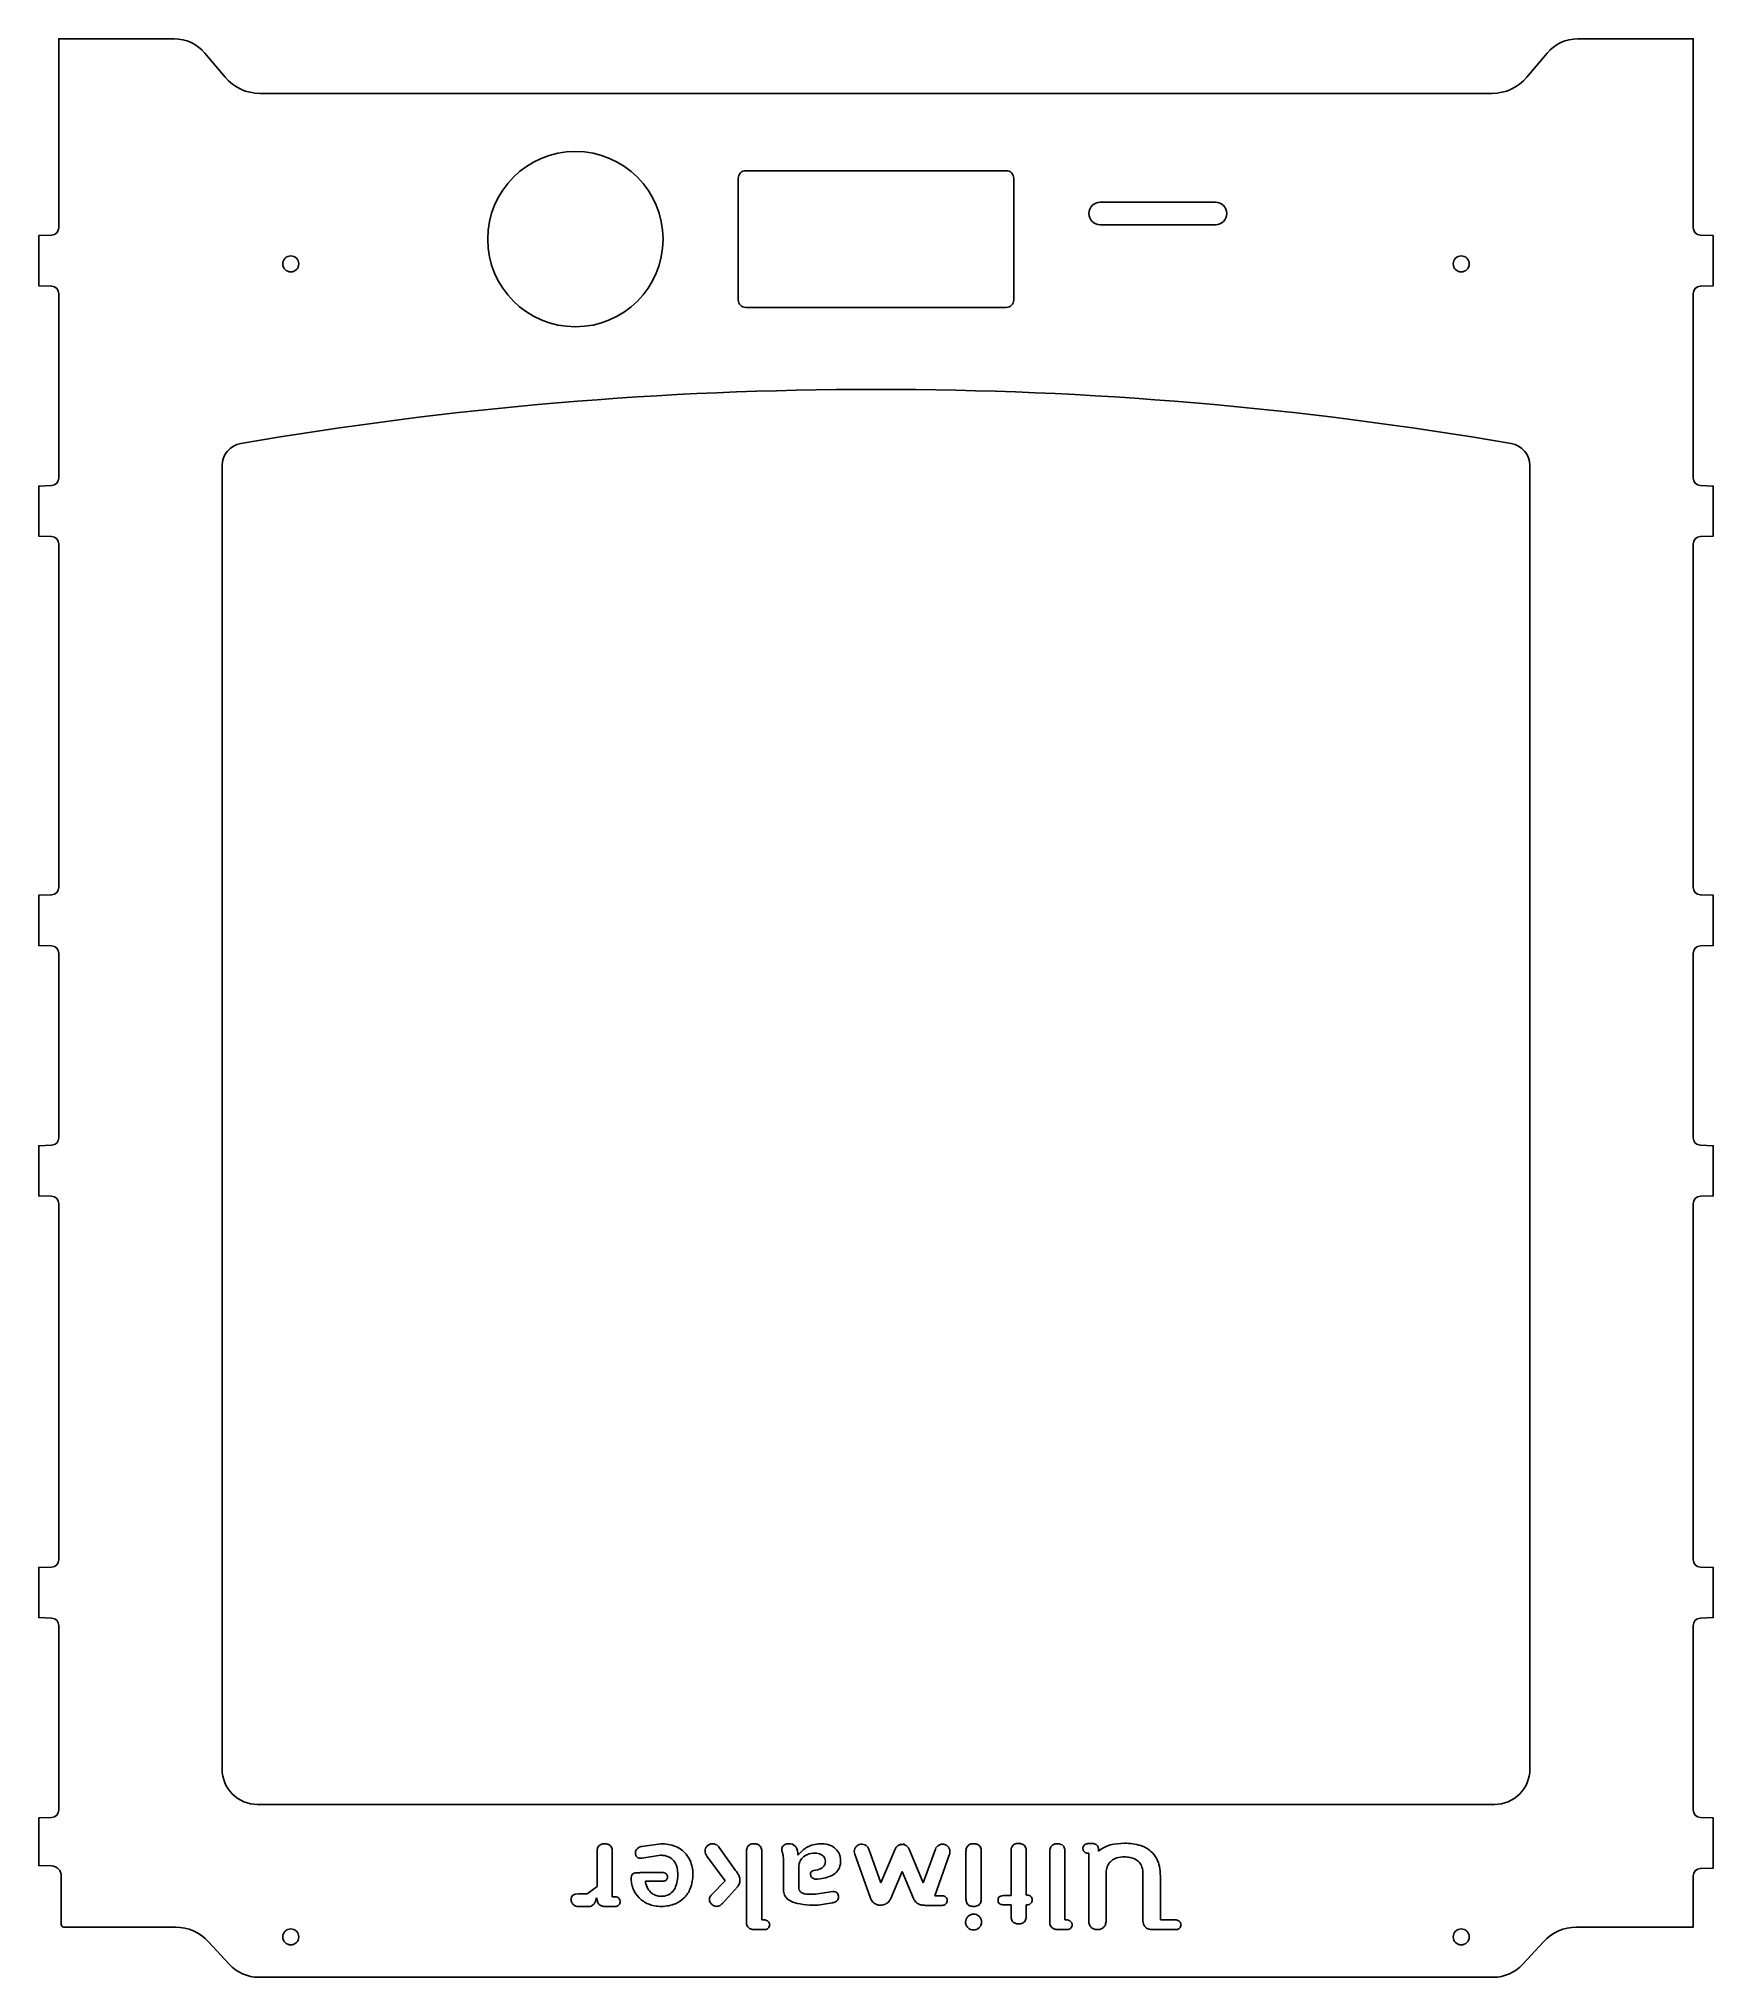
# Model space of a CAD drawing. Extents: x -115 to 219, y -193 to 194.
import ezdxf

# ---------------------------------------------------------------- set-up
doc = ezdxf.new("R2010")
doc.units = 0
doc.layers.get('0').update_dxf_attribs({"linetype": 'CONTINUOUS'})

msp = doc.modelspace()

# ---------------------------------------------------------------- linework, layer by layer
for p, q in [((-3.68, -175.38), (-3.68, -168.38)), ((-0.64, -168.38), (-0.64, -177.45)), ((9.04, -169.15), (5.24, -169.73)), ((5.29, -167.37), (9.05, -166.86)), ((21.87, -174.24), (18.21, -169.32)), ((20.71, -167.57), (23.97, -172.17)), ((26.15, -182.46), (26.15, -168.38)), ((29.19, -168.38), (29.19, -182.07)), ((33.55, -176.03), (33.55, -170.28)), ((36.38, -168.67), (36.4, -169.13)), ((36.4, -169.13), (36.71, -168.79)), ((50.88, -177.7), (47.75, -168.94)), ((50.58, -167.93), (52.99, -174.67)), ((52.99, -174.67), (55.83, -167.91)), ((56.11, -167.47), (56.17, -167.41)), ((56.87, -167.03), (56.83, -166.85)), ((56.83, -166.85), (56.96, -167.01)), ((57.47, -167.01), (57.51, -166.83)), ((57.51, -166.83), (57.55, -167.03)), ((58.26, -167.41), (58.31, -167.47)), ((58.6, -167.91), (61.44, -174.67)), ((61.44, -174.67), (63.85, -167.93)), ((66.68, -168.94), (63.72, -177.22)), ((69.96, -177.83), (69.96, -168.38)), ((73, -168.38), (73, -177.83)), ((78.95, -177.18), (78.95, -168.31)), ((81.99, -168.31), (81.99, -176.93)), ((86.68, -182.46), (86.68, -168.38)), ((89.72, -168.38), (89.72, -182.07)), ((94.26, -166.83), (95.42, -166.83)), ((94.45, -168.76), (94.26, -168.76)), ((94.46, -173.04), (94.45, -168.76)), ((96.38, -167.8), (96.38, -168.33)), ((96.38, -168.33), (96.68, -168.1)), ((4.46, -172.65), (4.74, -172.65)), ((4.94, -172.62), (9.54, -172.62)), ((9.68, -172.63), (9.75, -172.65)), ((36.59, -171.4), (36.59, -175.6)), ((39.53, -172.2), (39.53, -172.2)), ((57.21, -172.37), (54.95, -177.75)), ((59.48, -177.75), (57.21, -172.37)), ((94.45, -182.25), (94.45, -173.31)), ((97.92, -173), (97.92, -182.25)), ((105.29, -182.25), (105.29, -173)), ((108.76, -173.31), (108.76, -182.07)), ((-7.38, -176.85), (-5.62, -176.85)), ((-5.62, -176.85), (-3.68, -175.38)), ((-3.79, -177.63), (-3.99, -178.32)), ((-3.61, -178.33), (-3.79, -177.63)), ((-0.64, -177.45), (-0.02, -177.45)), ((9.54, -174.32), (5.99, -174.32)), ((5.99, -174.32), (6.02, -174.54)), ((19.17, -177.06), (21.87, -174.24)), ((24.34, -175.45), (21.36, -178.76)), ((38.94, -176.93), (39.95, -176.93)), ((39.95, -176.93), (43.38, -176.41)), ((63.72, -177.22), (65.26, -177.22)), ((77.72, -177.18), (78.95, -177.18)), ((81.99, -176.93), (82.05, -177.12)), ((82.05, -177.12), (82.24, -177.12)), ((-5.42, -179.41), (-7.38, -179.41)), ((-2.05, -179.36), (-2.16, -179.36)), ((-0.02, -179.37), (-1.85, -179.37)), ((43.32, -178.63), (40.36, -179.12)), ((61.52, -179.12), (61.49, -179.12)), ((61.64, -179.12), (61.52, -179.12)), ((65.26, -179.15), (61.86, -179.15)), ((78.95, -179.05), (77.72, -179.05)), ((78.95, -181.33), (78.95, -179.05)), ((82.18, -179.05), (81.99, -179.05)), ((81.99, -179.05), (81.99, -181.33)), ((27.78, -183.98), (27.67, -183.98)), ((29.81, -184), (27.98, -184)), ((29.19, -182.07), (29.81, -182.07)), ((90.18, -184), (88.34, -184)), ((89.72, -182.07), (90.18, -182.07)), ((111.91, -184), (107.06, -184)), ((108.76, -182.07), (111.91, -182.07))]:
    msp.add_line(p, q)
for points in [[(-88.06, 193.5, -0.221695), (-81.94, 190.64), (-77.88, 185.81, 0.221695), (-70.98, 182.59), (174.98, 182.59, 0.221695), (181.88, 185.81), (185.94, 190.64, -0.221695), (192.06, 193.5), (215.1, 193.5), (215.1, 155.79, 0.404026), (216.55, 154.29), (219.1, 154.2), (219.1, 144.2), (216.55, 144.11, 0.404026), (215.1, 142.61), (215.1, 105.79, 0.404026), (216.55, 104.29), (219.1, 104.2), (219.1, 94.2), (216.55, 94.11, 0.404026), (215.1, 92.61), (215.1, 24.09, 0.404026), (216.55, 22.59), (219.1, 22.5), (219.1, 12.5), (216.55, 12.41, 0.404026), (215.1, 10.91), (215.1, -25.91, 0.404026), (216.55, -27.41), (219.1, -27.5), (219.1, -37.5), (216.55, -37.59, 0.404026), (215.1, -39.09), (215.1, -110.11, 0.404026), (216.55, -111.61), (219.1, -111.7), (219.1, -121.7), (216.55, -121.79, 0.404026), (215.1, -123.29), (215.1, -160.11, 0.404026), (216.55, -161.61), (219.1, -161.7), (219.1, -171.7), (216.55, -171.79, 0.404026), (215.1, -173.29), (215.1, -183.5), (191.84, -183.5, 0.210435), (185.2, -186.42), (181.11, -190.9, -0.210435), (175.2, -193.5), (-71.2, -193.5, -0.210435), (-77.11, -190.9), (-81.2, -186.42, 0.210435), (-87.84, -183.5), (-110.1, -183.5, -0.414214), (-110.6, -183), (-110.6, -173.29, 0.404026), (-112.53, -171.29), (-115.1, -171.2), (-115.1, -161.7), (-112.55, -161.61, 0.404026), (-111.1, -160.11), (-111.1, -123.29, 0.404026), (-112.55, -121.79), (-115.1, -121.7), (-115.1, -111.7), (-112.55, -111.61, 0.404026), (-111.1, -110.11), (-111.1, -39.09, 0.404026), (-112.55, -37.59), (-115.1, -37.5), (-115.1, -27.5), (-112.55, -27.41, 0.404026), (-111.1, -25.91), (-111.1, 10.91, 0.404026), (-112.55, 12.41), (-115.1, 12.5), (-115.1, 22.5), (-112.55, 22.59, 0.404026), (-111.1, 24.09), (-111.1, 92.61, 0.404026), (-112.55, 94.11), (-115.1, 94.2), (-115.1, 104.2), (-112.55, 104.29, 0.404026), (-111.1, 105.79), (-111.1, 142.61, 0.404026), (-112.55, 144.11), (-115.1, 144.2), (-115.1, 154.2), (-112.55, 154.29, 0.404026), (-111.1, 155.79), (-111.1, 193.5)], [(79.5, 141.36, -0.414214), (78, 139.86), (26, 139.86, -0.414214), (24.5, 141.36), (24.5, 165.66, -0.414214), (26, 167.15), (78, 167.15, -0.414214), (79.5, 165.66)], [(96.75, 156.35, -1), (96.75, 160.85), (119.75, 160.85, -1), (119.75, 156.35)], [(-78.5, 108.28, -0.365335), (-74.76, 112.72, -0.085061), (178.76, 112.72, -0.365335), (182.5, 108.28), (182.5, -152, -0.414214), (175.5, -159), (-71.5, -159, -0.414214), (-78.5, -152)]]:
    msp.add_lwpolyline(points, format="xyb", close=True)
for centre, radius in [((-8, 153.5), 17.5), ((-64.8, 148.55), 1.6), ((168.8, 148.55), 1.6), ((-64.8, -185.45), 1.6), ((168.8, -185.45), 1.6)]:
    msp.add_circle(centre, radius)
for centre, major_axis, ratio, start_param, end_param in [((26.18, -166.19), (8.2, 2.67), 0.438435, 2.999837, 3.276728), ((-13, -220.43), (-48.84, -53.16), 0.136865, 3.005901, 3.266685), ((135.14, -204.7), (39.19, -35.93), 0.310793, 2.814789, 3.081566), ((46.7, -176.98), (7.69, -4.42), 0.256592, 3.134719, 3.391792), ((33.7, -206.77), (42.41, -29.44), 0.125814, 2.962282, 3.228702), ((-6.38, -151.5), (-17.3, 25.33), 0.296472, 2.941786, 3.215547), ((-1.84, -179.06), (0.567, 0.009), 0.54955, 4.329157, 4.682779), ((27.78, -183.56), (0.619, -0.222), 0.605477, 4.933252, 5.247712)]:
    msp.add_ellipse(centre, major_axis=major_axis, ratio=ratio, start_param=start_param, end_param=end_param)
for points, knots in [([(-3.68, -168.38), (-3.68, -168.14), (-3.65, -167.89), (-3.5, -167.52), (-3.41, -167.38), (-3.19, -167.15), (-3.07, -167.07), (-2.81, -166.95), (-2.69, -166.92), (-2.44, -166.87), (-2.3, -166.86), (-2.16, -166.86)], [0, 0, 0, 0, 0.07148, 0.07148, 0.1210388, 0.1210388, 0.1671649, 0.1671649, 0.2043519, 0.2043519, 0.2462058, 0.2462058, 0.2462058, 0.2462058]), ([(-2.16, -166.86), (-1.94, -166.86), (-1.71, -166.88), (-1.35, -167.01), (-1.2, -167.09), (-0.97, -167.3), (-0.88, -167.42), (-0.74, -167.68), (-0.7, -167.82), (-0.65, -168.09), (-0.64, -168.23), (-0.64, -168.38)], [0, 0, 0, 0, 0.0658748, 0.0658748, 0.1159831, 0.1159831, 0.1612956, 0.1612956, 0.2036944, 0.2036944, 0.2460656, 0.2460656, 0.2460656, 0.2460656]), ([(3.99, -168.83), (3.97, -168.67), (3.98, -168.51), (4.07, -168.21), (4.14, -168.09), (4.33, -167.84), (4.45, -167.73), (4.8, -167.51), (5.05, -167.42), (5.29, -167.37)], [0, 0, 0, 0, 0.048992, 0.048992, 0.0922335, 0.0922335, 0.1416213, 0.1416213, 0.2167748, 0.2167748, 0.2167748, 0.2167748]), ([(5.24, -169.73), (5.07, -169.76), (4.89, -169.76), (4.6, -169.69), (4.49, -169.64), (4.3, -169.5), (4.22, -169.42), (4.11, -169.25), (4.07, -169.17), (4.02, -169), (4, -168.92), (3.99, -168.83)], [0, 0, 0, 0, 0.0518865, 0.0518865, 0.0895039, 0.0895039, 0.1235591, 0.1235591, 0.1502594, 0.1502594, 0.1762683, 0.1762683, 0.1762683, 0.1762683]), ([(12.4, -172.46), (12.4, -171.97), (12.32, -171.49), (11.98, -170.68), (11.76, -170.35), (11.21, -169.8), (10.88, -169.58), (10.3, -169.34), (10.07, -169.27), (9.57, -169.17), (9.3, -169.15), (9.04, -169.15)], [0, 0, 0, 0, 0.145564, 0.145564, 0.2654477, 0.2654477, 0.3818666, 0.3818666, 0.45567, 0.45567, 0.5350549, 0.5350549, 0.5350549, 0.5350549]), ([(9.05, -166.86), (10.05, -166.86), (11.06, -167), (12.66, -167.66), (13.26, -168.06), (14.25, -169.04), (14.61, -169.59), (15.08, -170.62), (15.22, -171.07), (15.4, -171.97), (15.44, -172.43), (15.44, -172.88)], [0, 0, 0, 0, 0.2997817, 0.2997817, 0.5199829, 0.5199829, 0.7192797, 0.7192797, 0.8601443, 0.8601443, 0.9967584, 0.9967584, 0.9967584, 0.9967584]), ([(17.89, -168.33), (17.89, -168.14), (17.93, -167.96), (18.07, -167.61), (18.17, -167.44), (18.44, -167.16), (18.6, -167.05), (18.86, -166.93), (18.95, -166.91), (19.13, -166.87), (19.23, -166.86), (19.32, -166.86)], [0, 0, 0, 0, 0.0556014, 0.0556014, 0.1132966, 0.1132966, 0.1714161, 0.1714161, 0.1994219, 0.1994219, 0.2279613, 0.2279613, 0.2279613, 0.2279613]), ([(19.32, -166.86), (19.55, -166.86), (19.78, -166.89), (20.14, -167.04), (20.27, -167.11), (20.51, -167.32), (20.62, -167.44), (20.71, -167.57)], [0, 0, 0, 0, 0.0699113, 0.0699113, 0.1159053, 0.1159053, 0.1645122, 0.1645122, 0.1645122, 0.1645122]), ([(26.15, -168.38), (26.15, -168.16), (26.18, -167.93), (26.31, -167.57), (26.39, -167.42), (26.6, -167.18), (26.72, -167.09), (26.98, -166.96), (27.11, -166.92), (27.39, -166.87), (27.53, -166.86), (27.67, -166.86)], [0, 0, 0, 0, 0.0659445, 0.0659445, 0.1161264, 0.1161264, 0.1615443, 0.1615443, 0.2039201, 0.2039201, 0.2462686, 0.2462686, 0.2462686, 0.2462686]), ([(27.67, -166.86), (27.89, -166.86), (28.12, -166.88), (28.48, -167.01), (28.63, -167.09), (28.86, -167.3), (28.95, -167.42), (29.09, -167.68), (29.13, -167.82), (29.18, -168.09), (29.19, -168.23), (29.19, -168.38)], [0, 0, 0, 0, 0.0658748, 0.0658748, 0.1159831, 0.1159831, 0.1612956, 0.1612956, 0.2036944, 0.2036944, 0.2460656, 0.2460656, 0.2460656, 0.2460656]), ([(33.19, -167.98), (33.19, -167.84), (33.22, -167.72), (33.32, -167.48), (33.39, -167.38), (33.58, -167.18), (33.7, -167.09), (33.94, -166.97), (34.06, -166.93), (34.3, -166.87), (34.43, -166.86), (34.55, -166.86)], [0, 0, 0, 0, 0.0396374, 0.0396374, 0.0771205, 0.0771205, 0.1220091, 0.1220091, 0.1589358, 0.1589358, 0.196193, 0.196193, 0.196193, 0.196193]), ([(33.3, -168.52), (33.27, -168.41), (33.24, -168.32), (33.21, -168.15), (33.19, -168.07), (33.19, -167.98)], [0, 0, 0, 0, 0.03304886, 0.03304886, 0.0661433, 0.0661433, 0.0661433, 0.0661433]), ([(33.55, -170.28), (33.55, -169.86), (33.52, -169.51), (33.41, -168.91), (33.35, -168.7), (33.3, -168.52)], [0, 0, 0, 0, 0.1252912, 0.1252912, 0.2358192, 0.2358192, 0.2358192, 0.2358192]), ([(39.81, -168.72), (39.24, -168.72), (38.74, -168.83), (37.94, -169.16), (37.61, -169.37), (37.09, -169.9), (36.9, -170.19), (36.65, -170.8), (36.59, -171.1), (36.59, -171.4)], [0, 0, 0, 0, 0.1708227, 0.1708227, 0.318688, 0.318688, 0.4469198, 0.4469198, 0.5610822, 0.5610822, 0.5610822, 0.5610822]), ([(36.71, -168.79), (37.23, -168.21), (37.82, -167.75), (38.93, -167.22), (39.36, -167.08), (40.28, -166.9), (40.77, -166.86), (41.26, -166.86)], [0, 0, 0, 0, 0.2314591, 0.2314591, 0.3671978, 0.3671978, 0.514357, 0.514357, 0.514357, 0.514357]), ([(41.9, -170.32), (41.9, -170.14), (41.87, -169.96), (41.73, -169.62), (41.63, -169.48), (41.35, -169.19), (41.17, -169.07), (40.8, -168.89), (40.62, -168.83), (40.23, -168.74), (40.02, -168.72), (39.81, -168.72)], [0, 0, 0, 0, 0.0554247, 0.0554247, 0.1094117, 0.1094117, 0.1745047, 0.1745047, 0.2314244, 0.2314244, 0.2941164, 0.2941164, 0.2941164, 0.2941164]), ([(44.94, -170.16), (44.94, -170.69), (44.87, -171.16), (44.58, -171.93), (44.39, -172.23), (43.87, -172.78), (43.55, -173), (42.49, -173.53), (41.54, -173.77), (40.32, -173.91)], [0, 0, 0, 0, 0.1576677, 0.1576677, 0.2841239, 0.2841239, 0.4185531, 0.4185531, 0.69443, 0.69443, 0.69443, 0.69443]), ([(41.26, -166.86), (41.78, -166.86), (42.3, -166.96), (43.23, -167.33), (43.65, -167.59), (44.29, -168.21), (44.53, -168.54), (44.77, -169.1), (44.83, -169.3), (44.92, -169.72), (44.94, -169.94), (44.94, -170.16)], [0, 0, 0, 0, 0.1549736, 0.1549736, 0.3010706, 0.3010706, 0.4219421, 0.4219421, 0.4845027, 0.4845027, 0.5509357, 0.5509357, 0.5509357, 0.5509357]), ([(47.75, -168.94), (47.69, -168.76), (47.66, -168.57), (47.67, -168.18), (47.72, -168), (47.88, -167.64), (48, -167.48), (48.21, -167.27), (48.29, -167.21), (48.47, -167.1), (48.56, -167.06), (48.66, -167.02)], [0, 0, 0, 0, 0.0579882, 0.0579882, 0.1158425, 0.1158425, 0.1753814, 0.1753814, 0.2056619, 0.2056619, 0.236861, 0.236861, 0.236861, 0.236861]), ([(48.66, -167.02), (48.83, -166.96), (49.02, -166.93), (49.4, -166.95), (49.59, -166.99), (49.95, -167.15), (50.12, -167.27), (50.33, -167.49), (50.39, -167.57), (50.5, -167.74), (50.55, -167.84), (50.58, -167.93)], [0, 0, 0, 0, 0.0557827, 0.0557827, 0.1138216, 0.1138216, 0.1749703, 0.1749703, 0.205303, 0.205303, 0.2361757, 0.2361757, 0.2361757, 0.2361757]), ([(55.83, -167.91), (55.85, -167.86), (55.87, -167.83), (55.92, -167.73), (55.96, -167.68), (55.99, -167.63)], [0, 0, 0, 0, 0.01412051, 0.01412051, 0.03279705, 0.03279705, 0.03279705, 0.03279705]), ([(55.99, -167.63), (56.01, -167.6), (56.03, -167.58), (56.07, -167.52), (56.09, -167.5), (56.11, -167.47)], [0, 0, 0, 0, 0.00992547, 0.00992547, 0.01978625, 0.01978625, 0.01978625, 0.01978625]), ([(56.17, -167.41), (56.2, -167.39), (56.23, -167.36), (56.29, -167.31), (56.34, -167.27), (56.38, -167.24)], [0, 0, 0, 0, 0.01146124, 0.01146124, 0.02722729, 0.02722729, 0.02722729, 0.02722729]), ([(56.38, -167.24), (56.42, -167.22), (56.46, -167.19), (56.55, -167.15), (56.61, -167.12), (56.68, -167.09)], [0, 0, 0, 0, 0.01479396, 0.01479396, 0.03291144, 0.03291144, 0.03291144, 0.03291144]), ([(56.68, -167.09), (56.71, -167.08), (56.74, -167.07), (56.81, -167.05), (56.84, -167.04), (56.87, -167.03)], [0, 0, 0, 0, 0.01006276, 0.01006276, 0.02021379, 0.02021379, 0.02021379, 0.02021379]), ([(56.96, -167.01), (57.04, -167), (57.13, -166.99), (57.3, -166.99), (57.39, -167), (57.47, -167.01)], [0, 0, 0, 0, 0.02590844, 0.02590844, 0.05181604, 0.05181604, 0.05181604, 0.05181604]), ([(57.55, -167.03), (57.59, -167.04), (57.62, -167.05), (57.71, -167.08), (57.77, -167.1), (57.82, -167.12)], [0, 0, 0, 0, 0.01201832, 0.01201832, 0.02897275, 0.02897275, 0.02897275, 0.02897275]), ([(57.82, -167.12), (57.86, -167.14), (57.9, -167.16), (58, -167.21), (58.05, -167.25), (58.1, -167.28)], [0, 0, 0, 0, 0.01484652, 0.01484652, 0.03398996, 0.03398996, 0.03398996, 0.03398996]), ([(58.1, -167.28), (58.13, -167.3), (58.15, -167.32), (58.21, -167.37), (58.23, -167.39), (58.26, -167.41)], [0, 0, 0, 0, 0.01030988, 0.01030988, 0.02060616, 0.02060616, 0.02060616, 0.02060616]), ([(58.31, -167.47), (58.34, -167.5), (58.36, -167.53), (58.42, -167.6), (58.45, -167.64), (58.48, -167.68)], [0, 0, 0, 0, 0.01175123, 0.01175123, 0.02802153, 0.02802153, 0.02802153, 0.02802153]), ([(58.48, -167.68), (58.5, -167.72), (58.52, -167.75), (58.56, -167.83), (58.58, -167.87), (58.6, -167.91)], [0, 0, 0, 0, 0.01259553, 0.01259553, 0.02551089, 0.02551089, 0.02551089, 0.02551089]), ([(63.85, -167.93), (63.91, -167.76), (64, -167.61), (64.25, -167.33), (64.4, -167.21), (64.76, -167.02), (64.96, -166.96), (65.26, -166.94), (65.37, -166.94), (65.57, -166.96), (65.67, -166.99), (65.77, -167.02)], [0, 0, 0, 0, 0.0539035, 0.0539035, 0.1118402, 0.1118402, 0.1736433, 0.1736433, 0.2042945, 0.2042945, 0.2355418, 0.2355418, 0.2355418, 0.2355418]), ([(65.77, -167.02), (65.95, -167.09), (66.12, -167.19), (66.4, -167.44), (66.52, -167.6), (66.7, -167.94), (66.75, -168.14), (66.77, -168.44), (66.77, -168.54), (66.74, -168.74), (66.71, -168.84), (66.68, -168.94)], [0, 0, 0, 0, 0.0578177, 0.0578177, 0.1155848, 0.1155848, 0.1751559, 0.1751559, 0.2055708, 0.2055708, 0.2369119, 0.2369119, 0.2369119, 0.2369119]), ([(69.96, -168.38), (69.96, -168.14), (69.98, -167.89), (70.12, -167.51), (70.2, -167.38), (70.4, -167.16), (70.51, -167.08), (70.76, -166.96), (70.88, -166.92), (71.17, -166.87), (71.32, -166.86), (71.48, -166.86)], [0, 0, 0, 0, 0.0718317, 0.0718317, 0.118646, 0.118646, 0.1609353, 0.1609353, 0.2005557, 0.2005557, 0.2465709, 0.2465709, 0.2465709, 0.2465709]), ([(71.48, -166.86), (71.72, -166.86), (71.97, -166.88), (72.34, -167.02), (72.47, -167.1), (72.69, -167.3), (72.77, -167.41), (72.89, -167.66), (72.93, -167.79), (72.99, -168.07), (73, -168.22), (73, -168.38)], [0, 0, 0, 0, 0.0719693, 0.0719693, 0.1188553, 0.1188553, 0.1611949, 0.1611949, 0.2008097, 0.2008097, 0.2467899, 0.2467899, 0.2467899, 0.2467899]), ([(78.95, -168.31), (78.95, -168.09), (78.97, -167.86), (79.1, -167.5), (79.18, -167.35), (79.39, -167.11), (79.51, -167.02), (79.77, -166.89), (79.91, -166.85), (80.18, -166.8), (80.33, -166.78), (80.47, -166.78)], [0, 0, 0, 0, 0.0659301, 0.0659301, 0.1160851, 0.1160851, 0.1614523, 0.1614523, 0.2038232, 0.2038232, 0.2461667, 0.2461667, 0.2461667, 0.2461667]), ([(80.47, -166.78), (80.71, -166.78), (80.95, -166.82), (81.32, -166.96), (81.46, -167.05), (81.69, -167.27), (81.78, -167.4), (81.89, -167.65), (81.93, -167.77), (81.98, -168.03), (81.99, -168.17), (81.99, -168.31)], [0, 0, 0, 0, 0.0715512, 0.0715512, 0.1211032, 0.1211032, 0.1671955, 0.1671955, 0.204368, 0.204368, 0.2462115, 0.2462115, 0.2462115, 0.2462115]), ([(86.68, -168.38), (86.68, -168.14), (86.71, -167.89), (86.86, -167.52), (86.95, -167.38), (87.17, -167.15), (87.29, -167.07), (87.54, -166.95), (87.66, -166.92), (87.92, -166.87), (88.06, -166.86), (88.2, -166.86)], [0, 0, 0, 0, 0.0714926, 0.0714926, 0.1210571, 0.1210571, 0.1671815, 0.1671815, 0.2043368, 0.2043368, 0.2461471, 0.2461471, 0.2461471, 0.2461471]), ([(88.2, -166.86), (88.44, -166.86), (88.68, -166.89), (89.06, -167.03), (89.2, -167.12), (89.43, -167.34), (89.51, -167.47), (89.63, -167.72), (89.66, -167.84), (89.71, -168.1), (89.72, -168.24), (89.72, -168.38)], [0, 0, 0, 0, 0.0715324, 0.0715324, 0.1211329, 0.1211329, 0.1672891, 0.1672891, 0.204421, 0.204421, 0.2461985, 0.2461985, 0.2461985, 0.2461985]), ([(93.29, -167.8), (93.29, -167.67), (93.32, -167.55), (93.41, -167.32), (93.48, -167.22), (93.65, -167.04), (93.76, -166.97), (93.93, -166.89), (93.99, -166.87), (94.12, -166.84), (94.19, -166.83), (94.26, -166.83)], [0, 0, 0, 0, 0.0370529, 0.0370529, 0.0739921, 0.0739921, 0.1121323, 0.1121323, 0.1317486, 0.1317486, 0.1519661, 0.1519661, 0.1519661, 0.1519661]), ([(94.26, -168.76), (94.13, -168.76), (94.01, -168.74), (93.78, -168.64), (93.68, -168.58), (93.5, -168.4), (93.42, -168.3), (93.35, -168.12), (93.33, -168.06), (93.3, -167.93), (93.29, -167.86), (93.29, -167.8)], [0, 0, 0, 0, 0.0370776, 0.0370776, 0.0741694, 0.0741694, 0.1124142, 0.1124142, 0.1319326, 0.1319326, 0.1520354, 0.1520354, 0.1520354, 0.1520354]), ([(95.42, -166.83), (95.54, -166.83), (95.66, -166.86), (95.89, -166.95), (96, -167.02), (96.18, -167.19), (96.25, -167.3), (96.33, -167.47), (96.34, -167.53), (96.37, -167.66), (96.38, -167.73), (96.38, -167.8)], [0, 0, 0, 0, 0.0371491, 0.0371491, 0.0742006, 0.0742006, 0.1123175, 0.1123175, 0.131786, 0.131786, 0.1518595, 0.1518595, 0.1518595, 0.1518595]), ([(101.6, -169.48), (101.08, -169.48), (100.53, -169.53), (99.65, -169.82), (99.3, -170), (98.72, -170.48), (98.5, -170.75), (98.18, -171.35), (98.07, -171.67), (97.94, -172.33), (97.92, -172.67), (97.92, -173)], [0, 0, 0, 0, 0.1581736, 0.1581736, 0.2779334, 0.2779334, 0.3837794, 0.3837794, 0.4841141, 0.4841141, 0.5843564, 0.5843564, 0.5843564, 0.5843564]), ([(101.6, -166.76), (102.69, -166.76), (103.81, -166.89), (105.56, -167.47), (106.23, -167.82), (107.32, -168.75), (107.73, -169.28), (108.28, -170.36), (108.46, -170.87), (108.7, -172.02), (108.76, -172.67), (108.76, -173.31)], [0, 0, 0, 0, 0.325054, 0.325054, 0.552149, 0.552149, 0.755979, 0.755979, 0.916992, 0.916992, 1.108616, 1.108616, 1.108616, 1.108616]), ([(105.29, -173), (105.29, -172.5), (105.23, -171.99), (104.95, -171.16), (104.77, -170.83), (104.28, -170.28), (104.01, -170.07), (103.38, -169.75), (103.04, -169.64), (102.33, -169.5), (101.96, -169.48), (101.6, -169.48)], [0, 0, 0, 0, 0.1496028, 0.1496028, 0.2643531, 0.2643531, 0.3687955, 0.3687955, 0.4766024, 0.4766024, 0.5847206, 0.5847206, 0.5847206, 0.5847206]), ([(3.15, -173.94), (3.15, -173.68), (3.17, -173.47), (3.24, -173.18), (3.28, -173.08), (3.38, -172.93), (3.43, -172.87), (3.57, -172.78), (3.66, -172.74), (3.94, -172.67), (4.17, -172.65), (4.46, -172.65)], [0, 0, 0, 0, 0.0778685, 0.0778685, 0.1316766, 0.1316766, 0.1774397, 0.1774397, 0.225749, 0.225749, 0.3153542, 0.3153542, 0.3153542, 0.3153542]), ([(9.16, -179.36), (8.25, -179.36), (7.36, -179.21), (5.85, -178.58), (5.24, -178.17), (4.23, -177.17), (3.85, -176.6), (3.44, -175.65), (3.33, -175.31), (3.19, -174.63), (3.15, -174.28), (3.15, -173.94)], [0, 0, 0, 0, 0.2718026, 0.2718026, 0.4926486, 0.4926486, 0.699157, 0.699157, 0.8060118, 0.8060118, 0.9107811, 0.9107811, 0.9107811, 0.9107811]), ([(4.74, -172.65), (4.78, -172.64), (4.81, -172.63), (4.88, -172.62), (4.91, -172.62), (4.94, -172.62)], [0, 0, 0, 0, 0.01050095, 0.01050095, 0.01993462, 0.01993462, 0.01993462, 0.01993462]), ([(15.44, -172.88), (15.44, -173.89), (15.29, -174.89), (14.63, -176.51), (14.23, -177.13), (13.22, -178.15), (12.64, -178.54), (11.58, -179), (11.13, -179.13), (10.17, -179.31), (9.66, -179.36), (9.16, -179.36)], [0, 0, 0, 0, 0.301266, 0.301266, 0.525049, 0.525049, 0.734853, 0.734853, 0.8752, 0.8752, 1.028022, 1.028022, 1.028022, 1.028022]), ([(9.54, -172.62), (9.57, -172.62), (9.58, -172.62), (9.63, -172.63), (9.66, -172.63), (9.68, -172.63)], [0, 0, 0, 0, 0.00634742, 0.00634742, 0.01431287, 0.01431287, 0.01431287, 0.01431287]), ([(10.39, -173.47), (10.39, -173.58), (10.37, -173.69), (10.29, -173.89), (10.23, -173.98), (10.08, -174.14), (9.98, -174.2), (9.83, -174.27), (9.78, -174.29), (9.66, -174.31), (9.6, -174.32), (9.54, -174.32)], [0, 0, 0, 0, 0.0326172, 0.0326172, 0.065219, 0.065219, 0.0988341, 0.0988341, 0.1160203, 0.1160203, 0.1337283, 0.1337283, 0.1337283, 0.1337283]), ([(9.75, -172.65), (9.86, -172.68), (9.96, -172.73), (10.14, -172.86), (10.21, -172.94), (10.31, -173.1), (10.34, -173.17), (10.38, -173.31), (10.39, -173.39), (10.39, -173.47)], [0, 0, 0, 0, 0.0329481, 0.0329481, 0.065879, 0.065879, 0.0887732, 0.0887732, 0.1122444, 0.1122444, 0.1122444, 0.1122444]), ([(11.43, -176.38), (11.68, -176.1), (11.87, -175.78), (12.21, -174.96), (12.33, -174.44), (12.48, -173.13), (12.41, -172.5), (12.4, -172.46)], [0, 0, 0, 0, 0.1127597, 0.1127597, 0.2663192, 0.2663192, 0.5082242, 0.5082242, 0.5082242, 0.5082242]), ([(23.97, -172.17), (23.97, -172.17), (23.97, -172.17), (24.04, -172.25), (24.25, -172.5), (24.55, -173.03), (24.65, -173.22), (24.79, -173.63), (24.84, -173.86), (24.84, -174.08)], [0, 0, 0, 0, 0.000271002, 0.000271002, 0.002474258, 0.002474258, 0.003655955, 0.003655955, 0.004888428, 0.004888428, 0.004888428, 0.004888428]), ([(24.84, -174.08), (24.84, -174.4), (24.78, -174.67), (24.62, -175.07), (24.54, -175.2), (24.44, -175.34), (24.41, -175.37), (24.37, -175.42), (24.36, -175.43), (24.35, -175.44), (24.34, -175.45), (24.34, -175.45)], [0, 0, 0, 0, 0.0963819, 0.0963819, 0.1693574, 0.1693574, 0.1967191, 0.1967191, 0.2050077, 0.2050077, 0.2092137, 0.2092137, 0.2092137, 0.2092137]), ([(40.16, -173.92), (39.98, -173.92), (39.75, -173.9), (39.42, -173.76), (39.31, -173.7), (39.16, -173.55), (39.11, -173.49), (39.03, -173.35), (39, -173.27), (38.98, -173.19)], [0, 0, 0, 0, 0.0542454, 0.0542454, 0.0852724, 0.0852724, 0.1035926, 0.1035926, 0.1240527, 0.1240527, 0.1240527, 0.1240527]), ([(39.03, -172.55), (39.06, -172.49), (39.11, -172.43), (39.25, -172.32), (39.33, -172.28), (39.43, -172.24), (39.46, -172.22), (39.5, -172.21), (39.51, -172.21), (39.52, -172.21), (39.53, -172.21), (39.53, -172.2), (39.53, -172.2), (39.53, -172.2), (39.53, -172.2), (39.53, -172.2)], [0, 0, 0, 0, 0.02211709, 0.02211709, 0.05158864, 0.05158864, 0.06446243, 0.06446243, 0.06816133, 0.06816133, 0.06913905, 0.06913905, 0.06946653, 0.06946653, 0.06959425, 0.06959425, 0.06959425, 0.06959425]), ([(39.53, -172.2), (40.09, -172.12), (40.66, -172), (41.29, -171.63), (41.46, -171.49), (41.69, -171.19), (41.77, -171.04), (41.88, -170.7), (41.9, -170.51), (41.9, -170.32)], [0, 0, 0, 0, 0.1695101, 0.1695101, 0.2410767, 0.2410767, 0.2963027, 0.2963027, 0.3594419, 0.3594419, 0.3594419, 0.3594419]), ([(40.32, -173.91), (40.32, -173.91), (40.3, -173.91), (40.24, -173.92), (40.2, -173.92), (40.16, -173.92)], [0, 0, 0, 0, 0.000834459, 0.000834459, 0.001952739, 0.001952739, 0.001952739, 0.001952739]), ([(94.45, -173.31), (94.45, -173.26), (94.45, -173.22), (94.45, -173.13), (94.46, -173.09), (94.46, -173.04)], [0, 0, 0, 0, 0.01338518, 0.01338518, 0.0264207, 0.0264207, 0.0264207, 0.0264207]), ([(-7.38, -179.41), (-7.57, -179.41), (-7.76, -179.37), (-8.11, -179.23), (-8.28, -179.12), (-8.56, -178.85), (-8.67, -178.69), (-8.79, -178.41), (-8.82, -178.32), (-8.87, -178.12), (-8.88, -178.01), (-8.88, -177.91)], [0, 0, 0, 0, 0.0579095, 0.0579095, 0.115704, 0.115704, 0.1752234, 0.1752234, 0.2056395, 0.2056395, 0.2369875, 0.2369875, 0.2369875, 0.2369875]), ([(-0.02, -177.45), (0.11, -177.45), (0.23, -177.47), (0.46, -177.56), (0.56, -177.63), (0.74, -177.81), (0.81, -177.91), (0.89, -178.09), (0.91, -178.15), (0.94, -178.28), (0.95, -178.35), (0.95, -178.41)], [0, 0, 0, 0, 0.0370477, 0.0370477, 0.0741067, 0.0741067, 0.1123258, 0.1123258, 0.1318844, 0.1318844, 0.1520462, 0.1520462, 0.1520462, 0.1520462]), ([(6.02, -174.54), (6.09, -175), (6.24, -175.45), (6.69, -176.2), (6.96, -176.51), (7.55, -176.95), (7.83, -177.09), (8.44, -177.3), (8.76, -177.35), (9.09, -177.35)], [0, 0, 0, 0, 0.1406599, 0.1406599, 0.2649106, 0.2649106, 0.3598594, 0.3598594, 0.4582793, 0.4582793, 0.4582793, 0.4582793]), ([(18.76, -178), (18.76, -177.79), (18.79, -177.64), (18.9, -177.35), (19.02, -177.22), (19.17, -177.06)], [0, 0, 0, 0, 0.0630289, 0.0630289, 0.1499335, 0.1499335, 0.1499335, 0.1499335]), ([(20.19, -179.36), (20.04, -179.36), (19.89, -179.33), (19.57, -179.21), (19.39, -179.11), (19.1, -178.85), (18.98, -178.71), (18.85, -178.46), (18.82, -178.37), (18.77, -178.19), (18.76, -178.09), (18.76, -178)], [0, 0, 0, 0, 0.044325, 0.044325, 0.1035806, 0.1035806, 0.1590231, 0.1590231, 0.1867915, 0.1867915, 0.2151903, 0.2151903, 0.2151903, 0.2151903]), ([(40.36, -179.12), (38.14, -179.12), (36.51, -178.92), (35.01, -178.33), (34.62, -178.12), (34.08, -177.64), (33.9, -177.4), (33.69, -176.96), (33.64, -176.79), (33.56, -176.42), (33.55, -176.22), (33.55, -176.03)], [0, 0, 0, 0, 0.666657, 0.666657, 0.905617, 0.905617, 1.073242, 1.073242, 1.175602, 1.175602, 1.285231, 1.285231, 1.285231, 1.285231]), ([(36.59, -175.6), (36.59, -175.77), (36.61, -175.94), (36.73, -176.21), (36.8, -176.32), (36.99, -176.52), (37.11, -176.6), (37.42, -176.76), (37.63, -176.82), (38.24, -176.93), (38.65, -176.93), (38.94, -176.93)], [0, 0, 0, 0, 0.0502273, 0.0502273, 0.0898374, 0.0898374, 0.1323071, 0.1323071, 0.1957013, 0.1957013, 0.3167067, 0.3167067, 0.3167067, 0.3167067]), ([(44.52, -177.45), (44.52, -177.6), (44.5, -177.74), (44.4, -177.99), (44.33, -178.09), (44.15, -178.28), (44.03, -178.36), (43.73, -178.52), (43.52, -178.59), (43.32, -178.63)], [0, 0, 0, 0, 0.0437477, 0.0437477, 0.08042, 0.08042, 0.1225974, 0.1225974, 0.1845185, 0.1845185, 0.1845185, 0.1845185]), ([(43.38, -176.41), (43.52, -176.39), (43.67, -176.39), (43.92, -176.45), (44.02, -176.5), (44.2, -176.63), (44.27, -176.71), (44.4, -176.9), (44.45, -177.01), (44.51, -177.24), (44.52, -177.35), (44.52, -177.45)], [0, 0, 0, 0, 0.0441881, 0.0441881, 0.0778234, 0.0778234, 0.1104026, 0.1104026, 0.1464282, 0.1464282, 0.181547, 0.181547, 0.181547, 0.181547]), ([(52.93, -179.12), (52.64, -179.12), (52.36, -179.07), (51.84, -178.85), (51.6, -178.7), (51.28, -178.39), (51.18, -178.27), (51.01, -178), (50.94, -177.85), (50.88, -177.7)], [0, 0, 0, 0, 0.0847371, 0.0847371, 0.1698944, 0.1698944, 0.2174848, 0.2174848, 0.2658718, 0.2658718, 0.2658718, 0.2658718]), ([(54.95, -177.75), (54.85, -178), (54.71, -178.22), (54.35, -178.62), (54.12, -178.79), (53.72, -178.98), (53.57, -179.03), (53.25, -179.1), (53.09, -179.12), (52.93, -179.12)], [0, 0, 0, 0, 0.078859, 0.078859, 0.1624374, 0.1624374, 0.2106168, 0.2106168, 0.2598509, 0.2598509, 0.2598509, 0.2598509]), ([(61.49, -179.12), (61.21, -179.12), (60.94, -179.06), (60.41, -178.85), (60.17, -178.69), (59.86, -178.39), (59.77, -178.27), (59.6, -178.02), (59.53, -177.89), (59.48, -177.75)], [0, 0, 0, 0, 0.0838303, 0.0838303, 0.1697267, 0.1697267, 0.2141378, 0.2141378, 0.259127, 0.259127, 0.259127, 0.259127]), ([(65.26, -177.22), (65.39, -177.22), (65.51, -177.24), (65.74, -177.34), (65.84, -177.41), (66.02, -177.58), (66.1, -177.68), (66.17, -177.86), (66.19, -177.92), (66.22, -178.05), (66.23, -178.12), (66.23, -178.18)], [0, 0, 0, 0, 0.0372654, 0.0372654, 0.0743626, 0.0743626, 0.1124998, 0.1124998, 0.1319687, 0.1319687, 0.1520371, 0.1520371, 0.1520371, 0.1520371]), ([(71.48, -179.36), (71.24, -179.36), (70.99, -179.33), (70.61, -179.19), (70.48, -179.12), (70.26, -178.91), (70.18, -178.8), (70.06, -178.55), (70.02, -178.43), (69.97, -178.15), (69.96, -177.99), (69.96, -177.83)], [0, 0, 0, 0, 0.0717982, 0.0717982, 0.1185943, 0.1185943, 0.1608754, 0.1608754, 0.2005299, 0.2005299, 0.2465742, 0.2465742, 0.2465742, 0.2465742]), ([(73, -177.83), (73, -178.09), (72.97, -178.34), (72.84, -178.7), (72.77, -178.83), (72.57, -179.05), (72.46, -179.13), (72.22, -179.25), (72.09, -179.29), (71.8, -179.34), (71.63, -179.36), (71.48, -179.36)], [0, 0, 0, 0, 0.0776842, 0.0776842, 0.1305568, 0.1305568, 0.1777655, 0.1777655, 0.2243584, 0.2243584, 0.2790959, 0.2790959, 0.2790959, 0.2790959]), ([(76.36, -178.12), (76.36, -178), (76.37, -177.88), (76.43, -177.68), (76.47, -177.6), (76.59, -177.46), (76.66, -177.41), (76.86, -177.3), (77, -177.26), (77.32, -177.19), (77.53, -177.18), (77.72, -177.18)], [0, 0, 0, 0, 0.0363815, 0.0363815, 0.0643576, 0.0643576, 0.0930927, 0.0930927, 0.1364132, 0.1364132, 0.1973984, 0.1973984, 0.1973984, 0.1973984]), ([(82.24, -177.12), (82.36, -177.12), (82.48, -177.14), (82.71, -177.24), (82.82, -177.3), (83, -177.48), (83.07, -177.58), (83.15, -177.76), (83.17, -177.82), (83.19, -177.95), (83.2, -178.02), (83.2, -178.08)], [0, 0, 0, 0, 0.0370609, 0.0370609, 0.0740568, 0.0740568, 0.1122316, 0.1122316, 0.1317949, 0.1317949, 0.151949, 0.151949, 0.151949, 0.151949]), ([(-3.99, -178.32), (-4.04, -178.5), (-4.13, -178.68), (-4.36, -178.98), (-4.51, -179.11), (-4.79, -179.27), (-4.91, -179.32), (-5.16, -179.39), (-5.29, -179.41), (-5.42, -179.41)], [0, 0, 0, 0, 0.0574408, 0.0574408, 0.1163337, 0.1163337, 0.1547904, 0.1547904, 0.1939587, 0.1939587, 0.1939587, 0.1939587]), ([(-2.16, -179.36), (-2.38, -179.36), (-2.6, -179.33), (-2.97, -179.19), (-3.11, -179.11), (-3.33, -178.9), (-3.41, -178.8), (-3.54, -178.58), (-3.58, -178.45), (-3.61, -178.33)], [0, 0, 0, 0, 0.0663682, 0.0663682, 0.1172532, 0.1172532, 0.1563104, 0.1563104, 0.1954298, 0.1954298, 0.1954298, 0.1954298]), ([(0.95, -178.41), (0.95, -178.54), (0.92, -178.66), (0.83, -178.88), (0.76, -178.99), (0.59, -179.17), (0.48, -179.24), (0.31, -179.32), (0.25, -179.34), (0.12, -179.37), (0.05, -179.37), (-0.02, -179.37)], [0, 0, 0, 0, 0.0368983, 0.0368983, 0.0738801, 0.0738801, 0.1121028, 0.1121028, 0.1316844, 0.1316844, 0.1518563, 0.1518563, 0.1518563, 0.1518563]), ([(21.36, -178.76), (21.22, -178.91), (21.05, -179.05), (20.77, -179.22), (20.66, -179.27), (20.43, -179.34), (20.31, -179.36), (20.19, -179.36)], [0, 0, 0, 0, 0.0628868, 0.0628868, 0.0978581, 0.0978581, 0.1347568, 0.1347568, 0.1347568, 0.1347568]), ([(61.86, -179.15), (61.83, -179.15), (61.79, -179.15), (61.71, -179.14), (61.68, -179.13), (61.64, -179.12)], [0, 0, 0, 0, 0.01075675, 0.01075675, 0.0226415, 0.0226415, 0.0226415, 0.0226415]), ([(66.23, -178.18), (66.23, -178.31), (66.2, -178.43), (66.11, -178.66), (66.04, -178.76), (65.87, -178.94), (65.77, -179.02), (65.59, -179.09), (65.53, -179.11), (65.4, -179.14), (65.33, -179.15), (65.26, -179.15)], [0, 0, 0, 0, 0.0371334, 0.0371334, 0.0742232, 0.0742232, 0.1124358, 0.1124358, 0.1319741, 0.1319741, 0.1521141, 0.1521141, 0.1521141, 0.1521141]), ([(69.88, -182.48), (69.88, -182.28), (69.92, -182.08), (70.08, -181.7), (70.19, -181.53), (70.47, -181.23), (70.65, -181.11), (70.94, -180.98), (71.04, -180.95), (71.25, -180.9), (71.36, -180.89), (71.48, -180.89)], [0, 0, 0, 0, 0.0612058, 0.0612058, 0.1223978, 0.1223978, 0.1855167, 0.1855167, 0.2177879, 0.2177879, 0.2510312, 0.2510312, 0.2510312, 0.2510312]), ([(71.48, -180.89), (71.68, -180.89), (71.88, -180.93), (72.26, -181.08), (72.43, -181.2), (72.73, -181.48), (72.85, -181.66), (72.98, -181.95), (73.01, -182.05), (73.06, -182.26), (73.07, -182.37), (73.07, -182.48)], [0, 0, 0, 0, 0.0614324, 0.0614324, 0.122693, 0.122693, 0.1857661, 0.1857661, 0.2179861, 0.2179861, 0.2511856, 0.2511856, 0.2511856, 0.2511856]), ([(77.72, -179.05), (77.4, -179.05), (77.15, -179.02), (76.83, -178.92), (76.72, -178.86), (76.56, -178.74), (76.51, -178.68), (76.42, -178.52), (76.4, -178.44), (76.37, -178.28), (76.36, -178.2), (76.36, -178.12)], [0, 0, 0, 0, 0.0973579, 0.0973579, 0.1708738, 0.1708738, 0.230084, 0.230084, 0.2870509, 0.2870509, 0.3417429, 0.3417429, 0.3417429, 0.3417429]), ([(80.47, -182.85), (80.23, -182.85), (79.99, -182.82), (79.61, -182.67), (79.47, -182.59), (79.24, -182.37), (79.16, -182.24), (79.04, -181.99), (79.01, -181.87), (78.96, -181.61), (78.95, -181.47), (78.95, -181.33)], [0, 0, 0, 0, 0.0715324, 0.0715324, 0.1211329, 0.1211329, 0.1672891, 0.1672891, 0.204421, 0.204421, 0.2461985, 0.2461985, 0.2461985, 0.2461985]), ([(81.99, -181.33), (81.99, -181.57), (81.96, -181.81), (81.81, -182.19), (81.72, -182.33), (81.5, -182.56), (81.38, -182.64), (81.12, -182.76), (81.01, -182.79), (80.75, -182.84), (80.61, -182.85), (80.47, -182.85)], [0, 0, 0, 0, 0.07148, 0.07148, 0.1210388, 0.1210388, 0.1671649, 0.1671649, 0.2043519, 0.2043519, 0.2462058, 0.2462058, 0.2462058, 0.2462058]), ([(83.2, -178.08), (83.2, -178.21), (83.18, -178.33), (83.08, -178.56), (83.02, -178.66), (82.84, -178.83), (82.74, -178.91), (82.55, -178.99), (82.48, -179.01), (82.34, -179.04), (82.26, -179.05), (82.18, -179.05)], [0, 0, 0, 0, 0.0372152, 0.0372152, 0.0735504, 0.0735504, 0.1117586, 0.1117586, 0.1337864, 0.1337864, 0.1570681, 0.1570681, 0.1570681, 0.1570681]), ([(27.67, -183.98), (27.44, -183.98), (27.19, -183.95), (26.82, -183.8), (26.68, -183.71), (26.45, -183.49), (26.36, -183.37), (26.25, -183.11), (26.21, -183), (26.16, -182.74), (26.15, -182.6), (26.15, -182.46)], [0, 0, 0, 0, 0.0716114, 0.0716114, 0.121253, 0.121253, 0.1674393, 0.1674393, 0.2045789, 0.2045789, 0.246366, 0.246366, 0.246366, 0.246366]), ([(29.81, -182.07), (29.94, -182.07), (30.06, -182.1), (30.29, -182.19), (30.39, -182.26), (30.57, -182.43), (30.65, -182.54), (30.72, -182.71), (30.74, -182.77), (30.77, -182.9), (30.78, -182.97), (30.78, -183.04)], [0, 0, 0, 0, 0.0372018, 0.0372018, 0.0742354, 0.0742354, 0.1123711, 0.1123711, 0.1319035, 0.1319035, 0.1520355, 0.1520355, 0.1520355, 0.1520355]), ([(30.78, -183.04), (30.78, -183.16), (30.75, -183.28), (30.66, -183.51), (30.59, -183.62), (30.42, -183.8), (30.31, -183.87), (30.14, -183.95), (30.08, -183.97), (29.95, -183.99), (29.88, -184), (29.81, -184)], [0, 0, 0, 0, 0.0372659, 0.0372659, 0.0743541, 0.0743541, 0.1124919, 0.1124919, 0.1319913, 0.1319913, 0.1520972, 0.1520972, 0.1520972, 0.1520972]), ([(71.48, -184.07), (71.27, -184.07), (71.07, -184.03), (70.69, -183.88), (70.52, -183.77), (70.22, -183.48), (70.1, -183.31), (69.97, -183.02), (69.94, -182.92), (69.9, -182.7), (69.88, -182.59), (69.88, -182.48)], [0, 0, 0, 0, 0.0611839, 0.0611839, 0.1223999, 0.1223999, 0.1855276, 0.1855276, 0.217786, 0.217786, 0.2510249, 0.2510249, 0.2510249, 0.2510249]), ([(73.07, -182.48), (73.07, -182.69), (73.03, -182.89), (72.88, -183.26), (72.76, -183.44), (72.48, -183.73), (72.3, -183.86), (72.01, -183.98), (71.91, -184.02), (71.7, -184.06), (71.59, -184.07), (71.48, -184.07)], [0, 0, 0, 0, 0.061262, 0.061262, 0.1224431, 0.1224431, 0.1855303, 0.1855303, 0.2178519, 0.2178519, 0.2511701, 0.2511701, 0.2511701, 0.2511701]), ([(88.11, -183.97), (87.89, -183.96), (87.68, -183.93), (87.33, -183.78), (87.19, -183.7), (86.97, -183.47), (86.89, -183.35), (86.77, -183.1), (86.74, -182.97), (86.69, -182.72), (86.68, -182.59), (86.68, -182.46)], [0, 0, 0, 0, 0.0639713, 0.0639713, 0.1133328, 0.1133328, 0.1586597, 0.1586597, 0.1973553, 0.1973553, 0.2361011, 0.2361011, 0.2361011, 0.2361011]), ([(88.34, -184), (88.31, -184), (88.27, -184), (88.2, -183.99), (88.15, -183.98), (88.11, -183.97)], [0, 0, 0, 0, 0.01042055, 0.01042055, 0.02387812, 0.02387812, 0.02387812, 0.02387812]), ([(90.18, -182.07), (90.3, -182.07), (90.42, -182.1), (90.65, -182.19), (90.76, -182.26), (90.94, -182.43), (91.01, -182.54), (91.09, -182.71), (91.11, -182.77), (91.13, -182.9), (91.14, -182.97), (91.14, -183.04)], [0, 0, 0, 0, 0.0372187, 0.0372187, 0.0743482, 0.0743482, 0.1125537, 0.1125537, 0.1320412, 0.1320412, 0.1521219, 0.1521219, 0.1521219, 0.1521219]), ([(91.14, -183.04), (91.14, -183.16), (91.12, -183.28), (91.02, -183.51), (90.96, -183.61), (90.78, -183.8), (90.68, -183.87), (90.5, -183.95), (90.44, -183.97), (90.31, -183.99), (90.24, -184), (90.18, -184)], [0, 0, 0, 0, 0.0371556, 0.0371556, 0.0742125, 0.0742125, 0.1124169, 0.1124169, 0.1319985, 0.1319985, 0.1521806, 0.1521806, 0.1521806, 0.1521806]), ([(96.18, -183.98), (95.92, -183.98), (95.66, -183.94), (95.23, -183.76), (95.06, -183.65), (94.78, -183.37), (94.68, -183.21), (94.55, -182.91), (94.51, -182.79), (94.46, -182.52), (94.45, -182.39), (94.45, -182.25)], [0, 0, 0, 0, 0.0781082, 0.0781082, 0.1394478, 0.1394478, 0.1981923, 0.1981923, 0.2367554, 0.2367554, 0.2785341, 0.2785341, 0.2785341, 0.2785341]), ([(97.92, -182.25), (97.92, -182.51), (97.87, -182.77), (97.7, -183.2), (97.59, -183.37), (97.3, -183.65), (97.14, -183.75), (96.85, -183.88), (96.72, -183.92), (96.46, -183.97), (96.32, -183.98), (96.18, -183.98)], [0, 0, 0, 0, 0.0781692, 0.0781692, 0.1395197, 0.1395197, 0.1982588, 0.1982588, 0.2368201, 0.2368201, 0.2785961, 0.2785961, 0.2785961, 0.2785961]), ([(106.79, -183.96), (106.56, -183.94), (106.32, -183.87), (105.94, -183.66), (105.79, -183.54), (105.54, -183.23), (105.45, -183.06), (105.32, -182.67), (105.29, -182.46), (105.29, -182.25)], [0, 0, 0, 0, 0.0719282, 0.0719282, 0.1316567, 0.1316567, 0.1912396, 0.1912396, 0.254332, 0.254332, 0.254332, 0.254332]), ([(107.06, -184), (107.02, -184), (106.99, -184), (106.9, -183.98), (106.84, -183.97), (106.79, -183.96)], [0, 0, 0, 0, 0.01189004, 0.01189004, 0.02757399, 0.02757399, 0.02757399, 0.02757399]), ([(111.91, -182.07), (112.04, -182.07), (112.16, -182.1), (112.39, -182.19), (112.49, -182.26), (112.67, -182.43), (112.75, -182.54), (112.82, -182.71), (112.84, -182.77), (112.87, -182.9), (112.88, -182.97), (112.88, -183.04)], [0, 0, 0, 0, 0.0372018, 0.0372018, 0.0742354, 0.0742354, 0.1123711, 0.1123711, 0.1319035, 0.1319035, 0.1520355, 0.1520355, 0.1520355, 0.1520355]), ([(112.88, -183.04), (112.88, -183.16), (112.85, -183.28), (112.76, -183.51), (112.69, -183.62), (112.52, -183.8), (112.41, -183.87), (112.24, -183.95), (112.18, -183.97), (112.05, -183.99), (111.98, -184), (111.91, -184)], [0, 0, 0, 0, 0.0372659, 0.0372659, 0.0743541, 0.0743541, 0.1124919, 0.1124919, 0.1319913, 0.1319913, 0.1520972, 0.1520972, 0.1520972, 0.1520972])]:
    msp.add_open_spline(points, degree=3, knots=knots)

doc.saveas('drawing.dxf')
